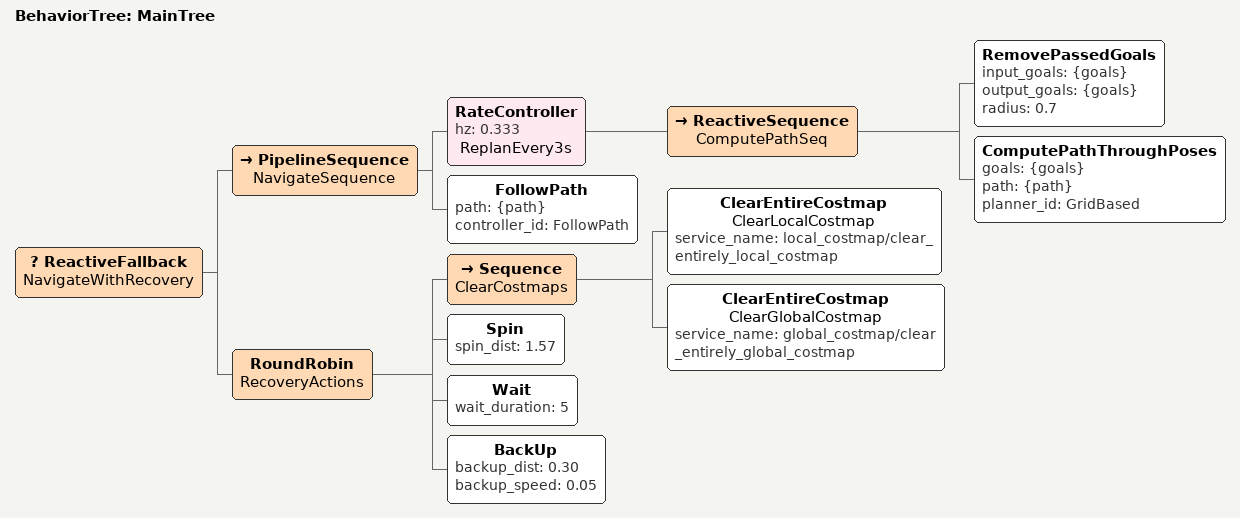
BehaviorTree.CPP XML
<!--
  GPS Waypoint Navigation Behavior Tree (No deprecated RecoveryNode)
  - ComputePathThroughPoses + FollowPath + 기본 Recovery 동작
-->
<root main_tree_to_execute="MainTree">
  <BehaviorTree ID="MainTree">

    <ReactiveFallback name="NavigateWithRecovery">

      <!-- 1. 정상 네비게이션 시퀀스 -->
      <PipelineSequence name="NavigateSequence">

        <!-- 주기적으로 경로 갱신 -->
        <RateController hz="0.333" name="ReplanEvery3s">
          <ReactiveSequence name="ComputePathSeq">
            <RemovePassedGoals input_goals="{goals}" output_goals="{goals}" radius="0.7"/>
            <ComputePathThroughPoses goals="{goals}" path="{path}" planner_id="GridBased"/>
          </ReactiveSequence>
        </RateController>

        <!-- 경로 따라가기 -->
        <FollowPath path="{path}" controller_id="FollowPath"/>

      </PipelineSequence>

      <!-- 2. 실패 시 리커버리 액션 -->
      <RoundRobin name="RecoveryActions">
        <Sequence name="ClearCostmaps">
          <ClearEntireCostmap name="ClearLocalCostmap" service_name="local_costmap/clear_entirely_local_costmap"/>
          <ClearEntireCostmap name="ClearGlobalCostmap" service_name="global_costmap/clear_entirely_global_costmap"/>
        </Sequence>
        <Spin spin_dist="1.57"/>
        <Wait wait_duration="5"/>
        <BackUp backup_dist="0.30" backup_speed="0.05"/>
      </RoundRobin>

    </ReactiveFallback>

  </BehaviorTree>
</root>
